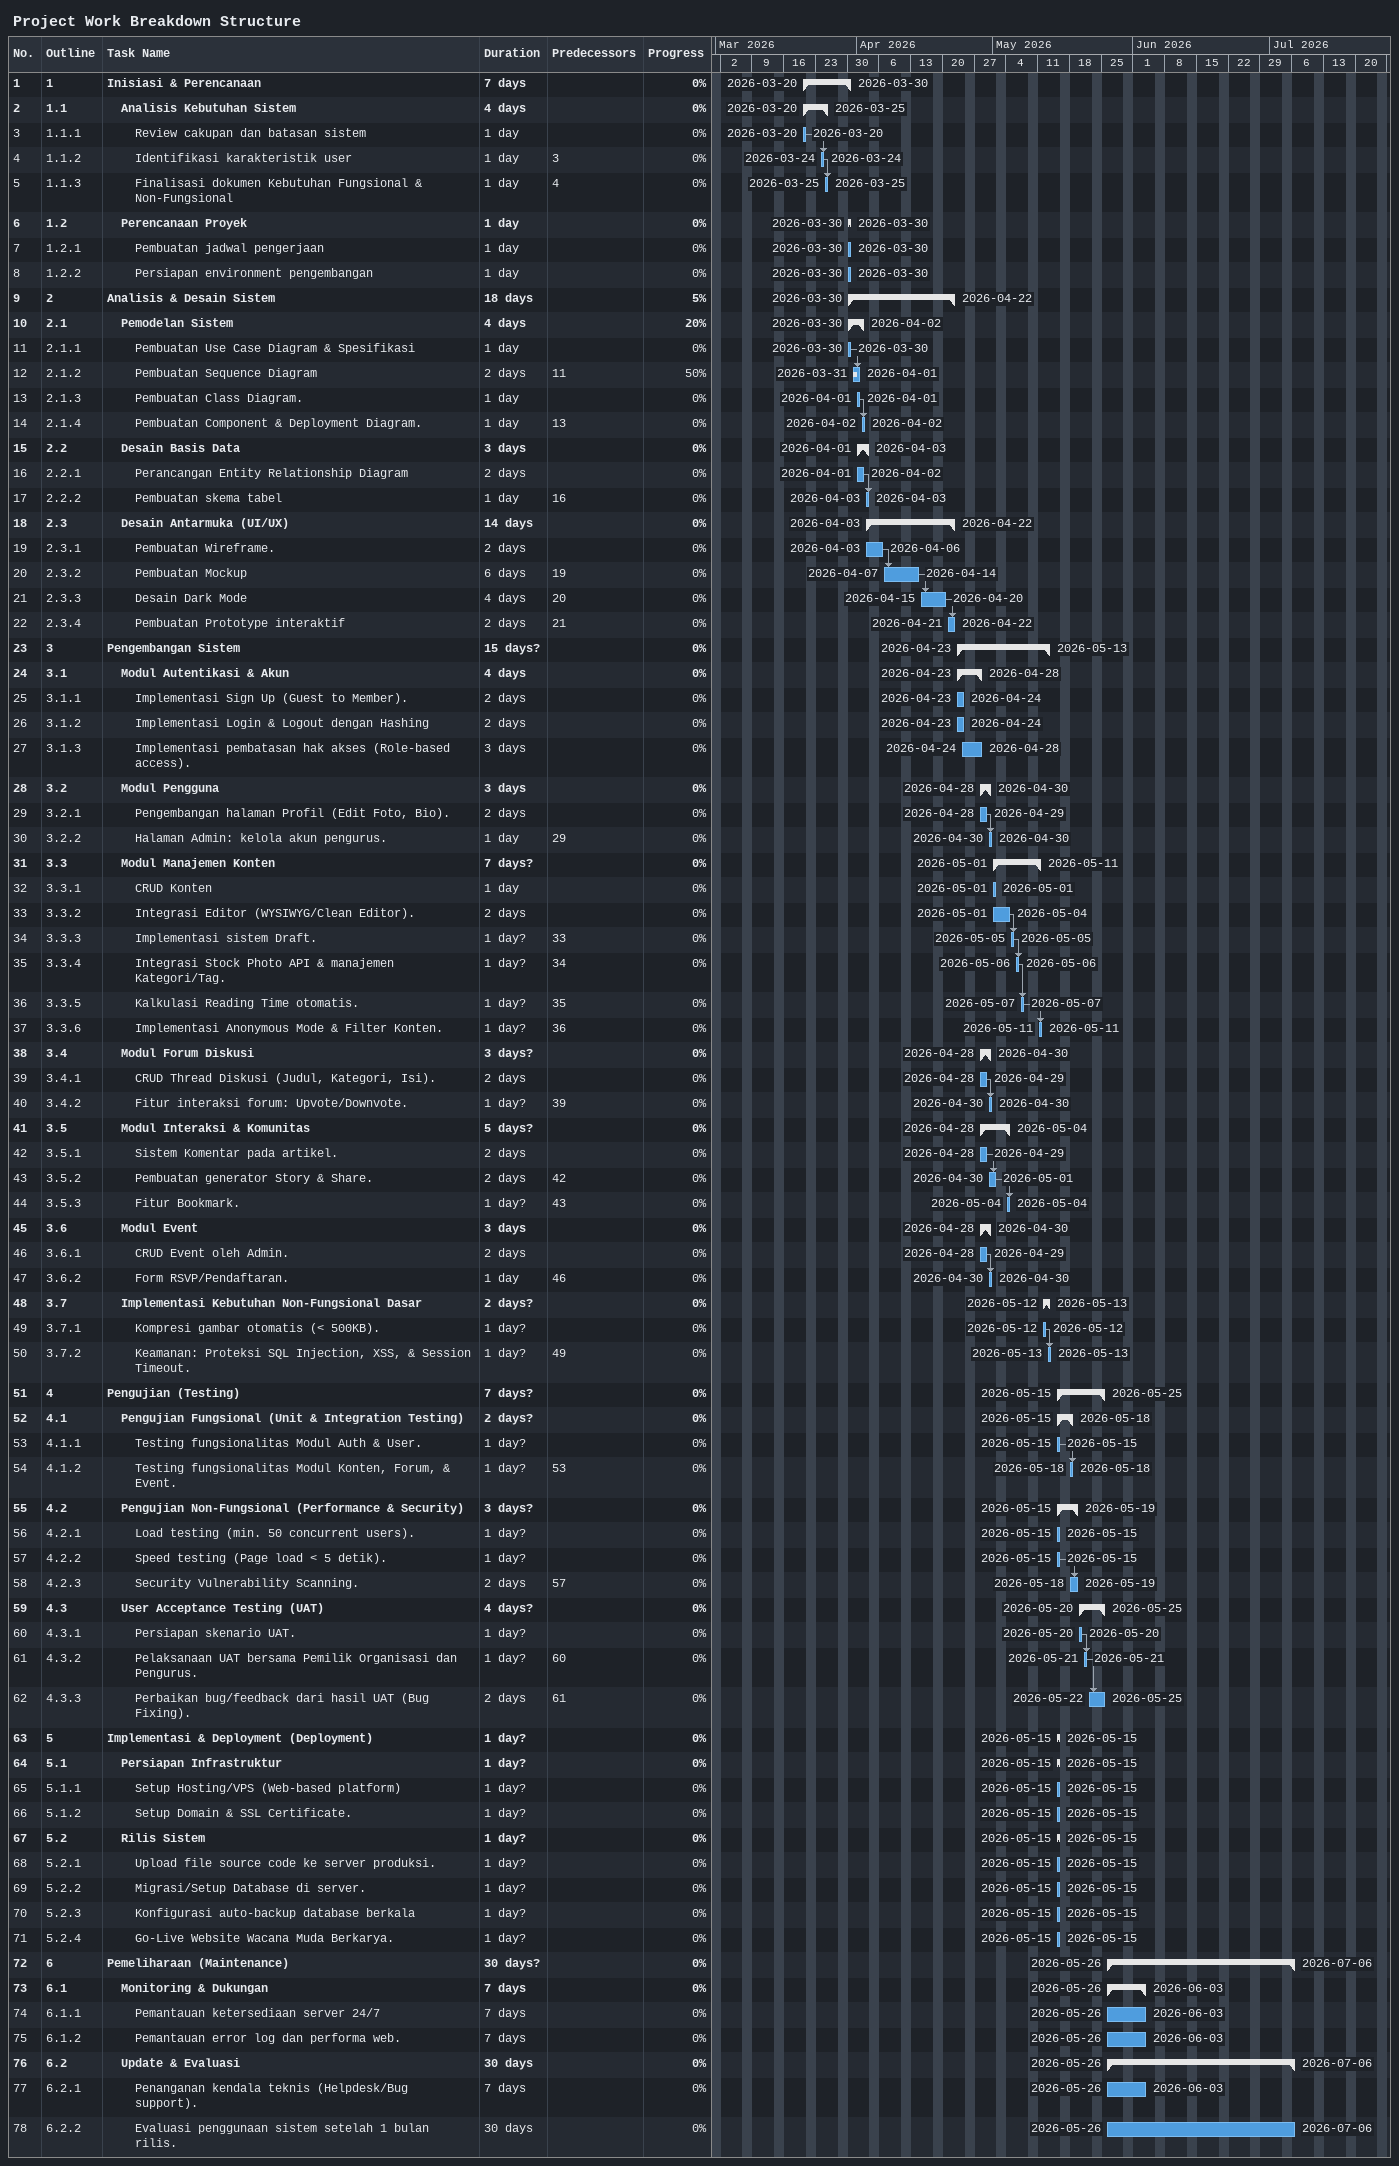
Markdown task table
Project Work Breakdown Structure

| ID | WBS | Task | Duration | Start | Finish | Predecessors | % complete |
|---|---|---|---|---|---|---|---|
| 1 | 1 | **Inisiasi & Perencanaan** | 7d | 2026-03-20 | 2026-03-30 |  | 0 |
| 2 | 1.1 | **Analisis Kebutuhan Sistem** | 4d | 2026-03-20 | 2026-03-25 |  | 0 |
| 3 | 1.1.1 | Review cakupan dan batasan sistem | 1d | 2026-03-20 | 2026-03-20 |  | 0 |
| 4 | 1.1.2 | Identifikasi karakteristik user | 1d | 2026-03-24 | 2026-03-24 | 3 | 0 |
| 5 | 1.1.3 | Finalisasi dokumen Kebutuhan Fungsional & Non-Fungsional | 1d | 2026-03-25 | 2026-03-25 | 4 | 0 |
| 6 | 1.2 | **Perencanaan Proyek** | 1d | 2026-03-30 | 2026-03-30 |  | 0 |
| 7 | 1.2.1 | Pembuatan jadwal pengerjaan | 1d | 2026-03-30 | 2026-03-30 |  | 0 |
| 8 | 1.2.2 | Persiapan environment pengembangan | 1d | 2026-03-30 | 2026-03-30 |  | 0 |
| 9 | 2 | **Analisis & Desain Sistem** | 18d | 2026-03-30 | 2026-04-22 |  | 5 |
| 10 | 2.1 | **Pemodelan Sistem** | 4d | 2026-03-30 | 2026-04-02 |  | 20 |
| 11 | 2.1.1 | Pembuatan Use Case Diagram & Spesifikasi | 1d | 2026-03-30 | 2026-03-30 |  | 0 |
| 12 | 2.1.2 | Pembuatan Sequence Diagram | 2d | 2026-03-31 | 2026-04-01 | 11 | 50 |
| 13 | 2.1.3 | Pembuatan Class Diagram. | 1d | 2026-04-01 | 2026-04-01 |  | 0 |
| 14 | 2.1.4 | Pembuatan Component & Deployment Diagram. | 1d | 2026-04-02 | 2026-04-02 | 13 | 0 |
| 15 | 2.2 | **Desain Basis Data** | 3d | 2026-04-01 | 2026-04-03 |  | 0 |
| 16 | 2.2.1 | Perancangan Entity Relationship Diagram | 2d | 2026-04-01 | 2026-04-02 |  | 0 |
| 17 | 2.2.2 | Pembuatan skema tabel | 1d | 2026-04-03 | 2026-04-03 | 16 | 0 |
| 18 | 2.3 | **Desain Antarmuka (UI/UX)** | 14d | 2026-04-03 | 2026-04-22 |  | 0 |
| 19 | 2.3.1 | Pembuatan Wireframe. | 2d | 2026-04-03 | 2026-04-06 |  | 0 |
| 20 | 2.3.2 | Pembuatan Mockup | 6d | 2026-04-07 | 2026-04-14 | 19 | 0 |
| 21 | 2.3.3 | Desain Dark Mode | 4d | 2026-04-15 | 2026-04-20 | 20 | 0 |
| 22 | 2.3.4 | Pembuatan Prototype interaktif | 2d | 2026-04-21 | 2026-04-22 | 21 | 0 |
| 23 | 3 | **Pengembangan Sistem** | 15d? | 2026-04-23 | 2026-05-13 |  | 0 |
| 24 | 3.1 | **Modul Autentikasi & Akun** | 4d | 2026-04-23 | 2026-04-28 |  | 0 |
| 25 | 3.1.1 | Implementasi Sign Up (Guest to Member). | 2d | 2026-04-23 | 2026-04-24 |  | 0 |
| 26 | 3.1.2 | Implementasi Login & Logout dengan Hashing | 2d | 2026-04-23 | 2026-04-24 |  | 0 |
| 27 | 3.1.3 | Implementasi pembatasan hak akses (Role-based access). | 3d | 2026-04-24 | 2026-04-28 |  | 0 |
| 28 | 3.2 | **Modul Pengguna** | 3d | 2026-04-28 | 2026-04-30 |  | 0 |
| 29 | 3.2.1 | Pengembangan halaman Profil (Edit Foto, Bio). | 2d | 2026-04-28 | 2026-04-29 |  | 0 |
| 30 | 3.2.2 | Halaman Admin: kelola akun pengurus. | 1d | 2026-04-30 | 2026-04-30 | 29 | 0 |
| 31 | 3.3 | **Modul Manajemen Konten** | 7d? | 2026-05-01 | 2026-05-11 |  | 0 |
| 32 | 3.3.1 | CRUD Konten | 1d | 2026-05-01 | 2026-05-01 |  | 0 |
| 33 | 3.3.2 | Integrasi Editor (WYSIWYG/Clean Editor). | 2d | 2026-05-01 | 2026-05-04 |  | 0 |
| 34 | 3.3.3 | Implementasi sistem Draft. | 1d? | 2026-05-05 | 2026-05-05 | 33 | 0 |
| 35 | 3.3.4 | Integrasi Stock Photo API & manajemen Kategori/Tag. | 1d? | 2026-05-06 | 2026-05-06 | 34 | 0 |
| 36 | 3.3.5 | Kalkulasi Reading Time otomatis. | 1d? | 2026-05-07 | 2026-05-07 | 35 | 0 |
| 37 | 3.3.6 | Implementasi Anonymous Mode & Filter Konten. | 1d? | 2026-05-11 | 2026-05-11 | 36 | 0 |
| 38 | 3.4 | **Modul Forum Diskusi** | 3d? | 2026-04-28 | 2026-04-30 |  | 0 |
| 39 | 3.4.1 | CRUD Thread Diskusi (Judul, Kategori, Isi). | 2d | 2026-04-28 | 2026-04-29 |  | 0 |
| 40 | 3.4.2 | Fitur interaksi forum: Upvote/Downvote. | 1d? | 2026-04-30 | 2026-04-30 | 39 | 0 |
| 41 | 3.5 | **Modul Interaksi & Komunitas** | 5d? | 2026-04-28 | 2026-05-04 |  | 0 |
| 42 | 3.5.1 | Sistem Komentar pada artikel. | 2d | 2026-04-28 | 2026-04-29 |  | 0 |
| 43 | 3.5.2 | Pembuatan generator Story & Share. | 2d | 2026-04-30 | 2026-05-01 | 42 | 0 |
| 44 | 3.5.3 | Fitur Bookmark. | 1d? | 2026-05-04 | 2026-05-04 | 43 | 0 |
| 45 | 3.6 | **Modul Event** | 3d | 2026-04-28 | 2026-04-30 |  | 0 |
| 46 | 3.6.1 | CRUD Event oleh Admin. | 2d | 2026-04-28 | 2026-04-29 |  | 0 |
| 47 | 3.6.2 | Form RSVP/Pendaftaran. | 1d | 2026-04-30 | 2026-04-30 | 46 | 0 |
| 48 | 3.7 | **Implementasi Kebutuhan Non-Fungsional Dasar** | 2d? | 2026-05-12 | 2026-05-13 |  | 0 |
| 49 | 3.7.1 | Kompresi gambar otomatis (< 500KB). | 1d? | 2026-05-12 | 2026-05-12 |  | 0 |
| 50 | 3.7.2 | Keamanan: Proteksi SQL Injection, XSS, & Session Timeout. | 1d? | 2026-05-13 | 2026-05-13 | 49 | 0 |
| 51 | 4 | **Pengujian (Testing)** | 7d? | 2026-05-15 | 2026-05-25 |  | 0 |
| 52 | 4.1 | **Pengujian Fungsional (Unit & Integration Testing)** | 2d? | 2026-05-15 | 2026-05-18 |  | 0 |
| 53 | 4.1.1 | Testing fungsionalitas Modul Auth & User. | 1d? | 2026-05-15 | 2026-05-15 |  | 0 |
| 54 | 4.1.2 | Testing fungsionalitas Modul Konten, Forum, & Event. | 1d? | 2026-05-18 | 2026-05-18 | 53 | 0 |
| 55 | 4.2 | **Pengujian Non-Fungsional (Performance & Security)** | 3d? | 2026-05-15 | 2026-05-19 |  | 0 |
| 56 | 4.2.1 | Load testing (min. 50 concurrent users). | 1d? | 2026-05-15 | 2026-05-15 |  | 0 |
| 57 | 4.2.2 | Speed testing (Page load < 5 detik). | 1d? | 2026-05-15 | 2026-05-15 |  | 0 |
| 58 | 4.2.3 | Security Vulnerability Scanning. | 2d | 2026-05-18 | 2026-05-19 | 57 | 0 |
| 59 | 4.3 | **User Acceptance Testing (UAT)** | 4d? | 2026-05-20 | 2026-05-25 |  | 0 |
| 60 | 4.3.1 | Persiapan skenario UAT. | 1d? | 2026-05-20 | 2026-05-20 |  | 0 |
| 61 | 4.3.2 | Pelaksanaan UAT bersama Pemilik Organisasi dan Pengurus. | 1d? | 2026-05-21 | 2026-05-21 | 60 | 0 |
| 62 | 4.3.3 | Perbaikan bug/feedback dari hasil UAT (Bug Fixing). | 2d | 2026-05-22 | 2026-05-25 | 61 | 0 |
| 63 | 5 | **Implementasi & Deployment (Deployment)** | 1d? | 2026-05-15 | 2026-05-15 |  | 0 |
| 64 | 5.1 | **Persiapan Infrastruktur** | 1d? | 2026-05-15 | 2026-05-15 |  | 0 |
| 65 | 5.1.1 | Setup Hosting/VPS (Web-based platform) | 1d? | 2026-05-15 | 2026-05-15 |  | 0 |
| 66 | 5.1.2 | Setup Domain & SSL Certificate. | 1d? | 2026-05-15 | 2026-05-15 |  | 0 |
| 67 | 5.2 | **Rilis Sistem** | 1d? | 2026-05-15 | 2026-05-15 |  | 0 |
| 68 | 5.2.1 | Upload file source code ke server produksi. | 1d? | 2026-05-15 | 2026-05-15 |  | 0 |
| 69 | 5.2.2 | Migrasi/Setup Database di server. | 1d? | 2026-05-15 | 2026-05-15 |  | 0 |
| 70 | 5.2.3 | Konfigurasi auto-backup database berkala | 1d? | 2026-05-15 | 2026-05-15 |  | 0 |
| 71 | 5.2.4 | Go-Live Website Wacana Muda Berkarya. | 1d? | 2026-05-15 | 2026-05-15 |  | 0 |
| 72 | 6 | **Pemeliharaan (Maintenance)** | 30d? | 2026-05-26 | 2026-07-06 |  | 0 |
| 73 | 6.1 | **Monitoring & Dukungan** | 7d | 2026-05-26 | 2026-06-03 |  | 0 |
| 74 | 6.1.1 | Pemantauan ketersediaan server 24/7 | 7d | 2026-05-26 | 2026-06-03 |  | 0 |
| 75 | 6.1.2 | Pemantauan error log dan performa web. | 7d | 2026-05-26 | 2026-06-03 |  | 0 |
| 76 | 6.2 | **Update & Evaluasi** | 30d | 2026-05-26 | 2026-07-06 |  | 0 |
| 77 | 6.2.1 | Penanganan kendala teknis (Helpdesk/Bug support). | 7d | 2026-05-26 | 2026-06-03 |  | 0 |
| 78 | 6.2.2 | Evaluasi penggunaan sistem setelah 1 bulan rilis. | 30d | 2026-05-26 | 2026-07-06 |  | 0 |
